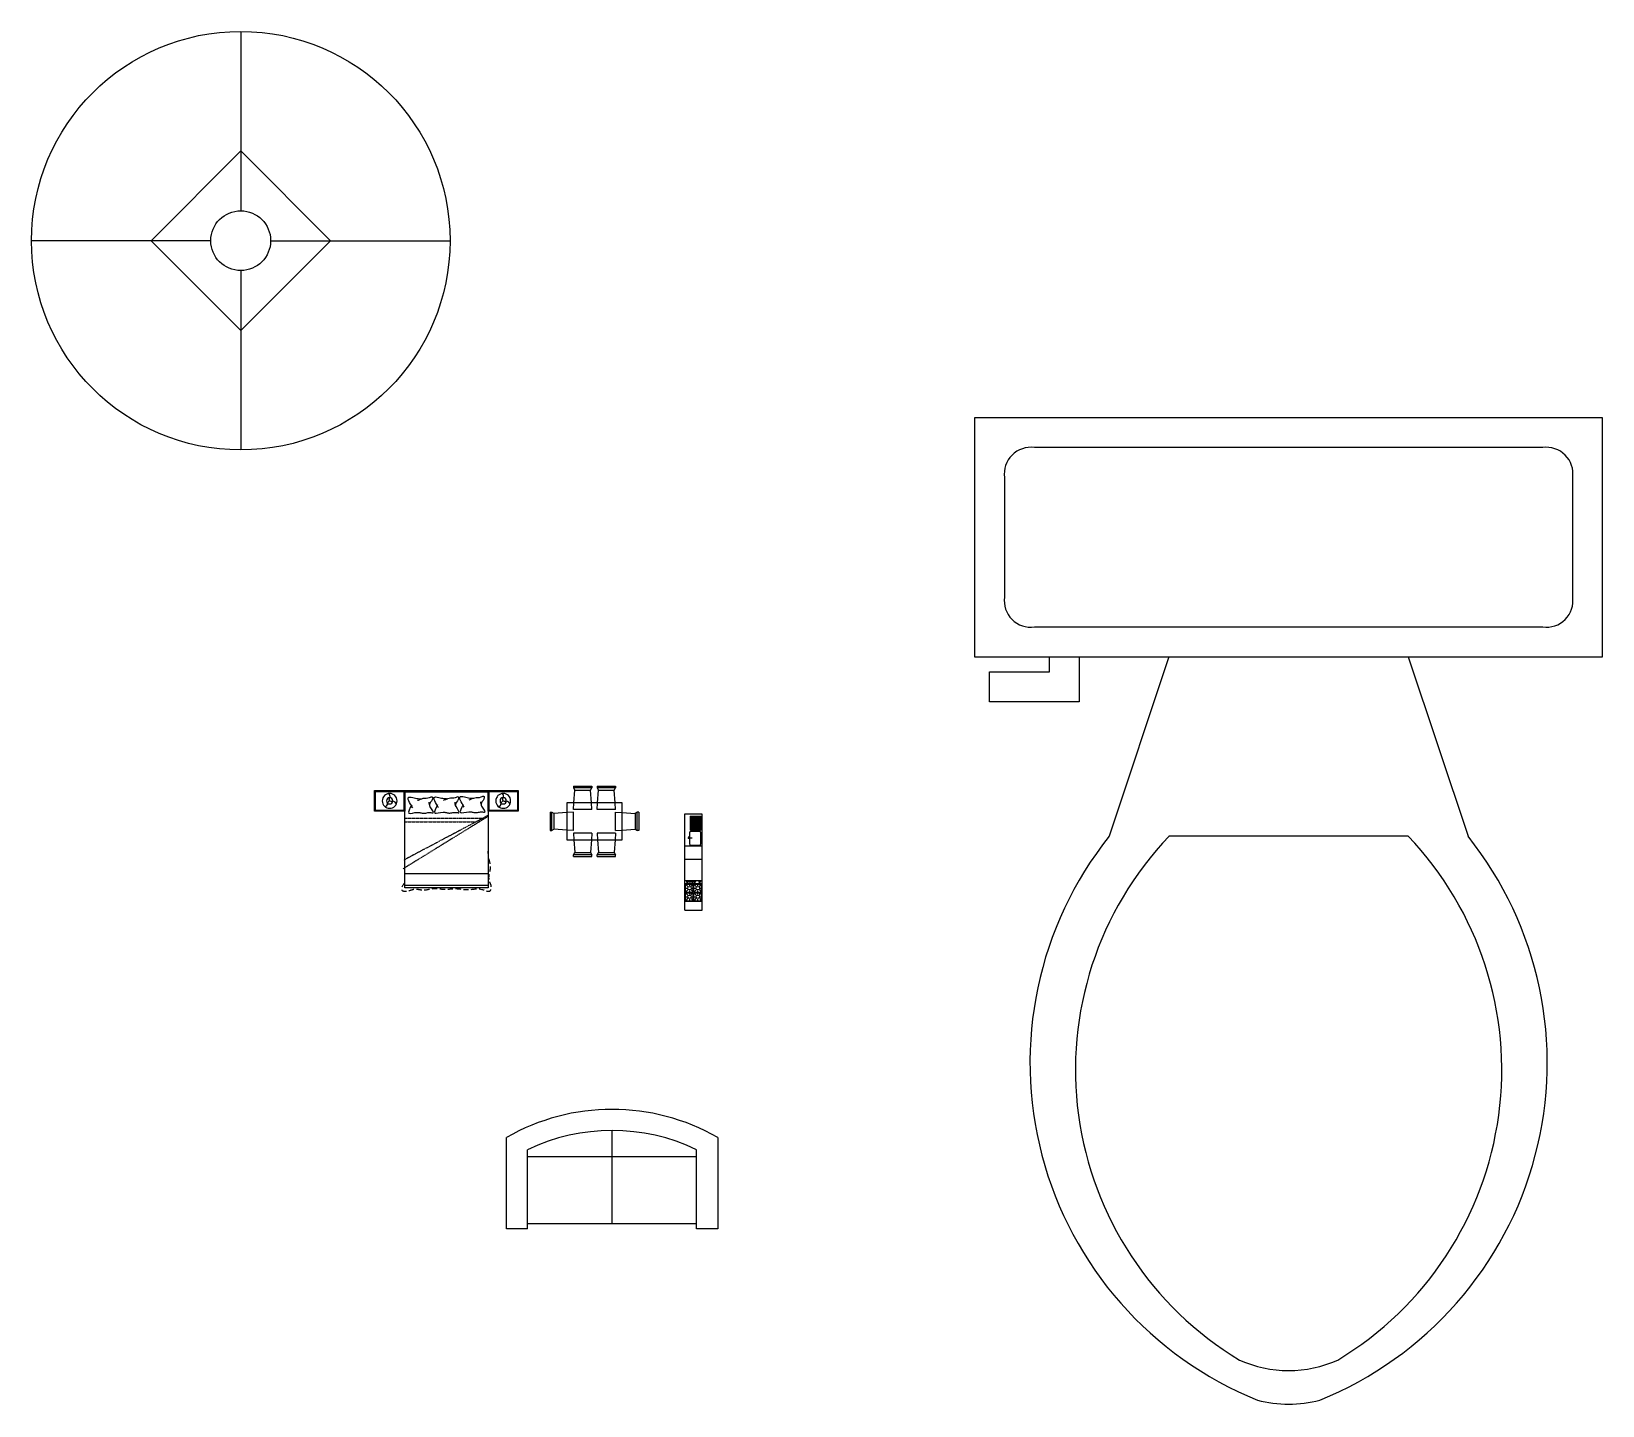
# Model space of a CAD drawing. Header units: inches. Extents: x 934 to 13503, y 40 to 6452.
# Drawn here: x 11986 to 13320, y 1176 to 2344 of the extents above; entities that cross this region are included whole.
import ezdxf

# ---------------------------------------------------------------- set-up
doc = ezdxf.new("R2010")
doc.units = ezdxf.units.IN
doc.linetypes.add('DASHED2', pattern=[0.375, 0.25, -0.125])
doc.linetypes.add('HIDDEN', pattern=[9.525, 6.35, -3.175])
for name, color, linetype in [('FURHATCH', 57, 'Continuous'), ('FURNITURE', 122, 'Continuous'), ('staircase', 190, 'Continuous')]:
    doc.layers.add(name, color=color, linetype=linetype)

# ---------------------------------------------------------------- blocks, each defined once
blk = doc.blocks.new('yq_bed_01')
at = {"linetype": 'Continuous', "ltscale": 1000}
for p, q in [((2100, 900), (0, 900)), ((0, 900), (0, -900)), ((2100, -900), (2100, 900)), ((0, -900), (2100, -900))]:
    blk.add_line(p, q, dxfattribs=at)
at = {"linetype": 'Continuous'}
for points in [[(0, 1550), (0, 900), (450, 900), (450, 1550)], [(0, -900), (0, -1550), (450, -1550), (450, -900)]]:
    blk.add_lwpolyline(points, close=True, dxfattribs=at)
for centre in [(225, 1225), (225, -1225)]:
    blk.add_circle(centre, 160, dxfattribs=at)
at = {"layer": 'FURHATCH', "linetype": 'Continuous', "ltscale": 1000}
for p, q in [((30, 900), (30, -900)), ((1800, -900), (1800, 900)), ((2050, -900), (2050, 900))]:
    blk.add_line(p, q, dxfattribs=at)
at = {"layer": 'FURHATCH', "linetype": 'DASHED2', "ltscale": 0.5}
for p, q in [((540, -900), (1504, 921)), ((560, -900), (1689, 931)), ((600, 900), (600, -782)), ((680, 900), (680, -625))]:
    blk.add_line(p, q, dxfattribs=at)
at = {"layer": 'FURHATCH', "linetype": 'Continuous'}
for points in [[(20, 1530), (20, 920), (430, 920), (430, 1530)], [(20, -920), (20, -1530), (430, -1530), (430, -920)]]:
    blk.add_lwpolyline(points, close=True, dxfattribs=at)
for points in [[(225, 1227, 0.228099), (158, 1225, -0.317646), (66, 1242)], [(346, 1329, -0.398826), (280, 1270, 0.069197), (273, 1269, 0.240714), (225, 1227, -0.240714)], [(300, 1084, -0.414712), (235, 1160, 0.258086), (225, 1227)], [(225, -1223, 0.228099), (158, -1225, -0.317646), (66, -1208)], [(346, -1121, -0.398826), (280, -1180, 0.069197), (273, -1181, 0.240714), (225, -1223, -0.240714)], [(300, -1366, -0.414712), (235, -1290, 0.258086), (225, -1223)]]:
    blk.add_lwpolyline(points, format="xyb", dxfattribs=at)
for centre in [(225, 1227), (225, -1223)]:
    blk.add_circle(centre, 67.5, dxfattribs=at)
at = {"layer": 'FURHATCH', "linetype": 'Continuous', "ltscale": 1000}
for points, knots in [([(376, 729), (270, 795), (112, 892), (156, 710), (179, 623), (180, 565), (181, 528)], [0, 0, 0, 0, 257.192142, 380.388355, 440.188761, 557.045341, 557.045341, 557.045341, 557.045341]), ([(313, 750), (392, 793), (546, 876), (461, 661), (480, 562), (498, 484), (476, 402), (475, 340), (499, 246), (355, 365), (285, 372), (256, 374)], [0, 0, 0, 0, 197.98522, 383.798459, 461.536852, 537.063609, 629.138715, 719.341985, 744.183766, 895.041347, 1000.692483, 1000.692483, 1000.692483, 1000.692483]), ([(213, 622), (206, 601), (192, 561), (153, 477), (178, 400), (123, 302), (210, 290), (256, 366), (322, 366), (343, 366)], [0, 0, 0, 0, 70.314327, 132.712823, 281.06886, 345.030234, 373.143701, 508.899423, 574.349148, 574.349148, 574.349148, 574.349148]), ([(210, 63), (203, 42), (189, 2), (150, -82), (175, -159), (120, -257), (207, -269), (253, -193), (319, -193), (340, -193)], [0, 0, 0, 0, 70.314327, 132.712823, 281.06886, 345.030234, 373.143701, 508.899423, 574.349148, 574.349148, 574.349148, 574.349148]), ([(373, 170), (267, 236), (109, 333), (153, 151), (176, 64), (177, 6), (178, -31)], [0, 0, 0, 0, 257.192142, 380.388355, 440.188761, 557.045341, 557.045341, 557.045341, 557.045341]), ([(309, 191), (389, 234), (543, 317), (458, 102), (477, 3), (495, -75), (472, -157), (472, -219), (496, -313), (352, -194), (282, -187), (253, -185)], [0, 0, 0, 0, 197.98522, 383.798459, 461.536852, 537.063609, 629.138715, 719.341985, 744.183766, 895.041347, 1000.692483, 1000.692483, 1000.692483, 1000.692483]), ([(363, -385), (257, -319), (99, -222), (143, -405), (166, -492), (167, -549), (168, -587)], [0, 0, 0, 0, 257.192142, 380.388355, 440.188761, 557.045341, 557.045341, 557.045341, 557.045341]), ([(300, -364), (379, -321), (533, -238), (448, -453), (467, -553), (485, -631), (463, -712), (462, -774), (486, -868), (342, -750), (272, -743), (243, -740)], [0, 0, 0, 0, 197.98522, 383.798459, 461.536852, 537.063609, 629.138715, 719.341985, 744.183766, 895.041347, 1000.692483, 1000.692483, 1000.692483, 1000.692483]), ([(200, -493), (193, -514), (179, -553), (140, -637), (165, -714), (110, -812), (197, -824), (243, -749), (309, -749), (330, -749)], [0, 0, 0, 0, 70.314327, 132.712823, 281.06886, 345.030234, 373.143701, 508.899423, 574.349148, 574.349148, 574.349148, 574.349148])]:
    blk.add_open_spline(points, degree=3, knots=knots, dxfattribs=at)
at = {"layer": 'FURHATCH', "linetype": 'DASHED2', "ltscale": 451.947922}
blk.add_open_spline([(1992, 900), (2071, 970), (2189, 999), (2167, 789), (2108, 682), (2173, 491), (2091, 272), (2150, 28), (2100, -200), (2173, -484), (2083, -701), (2209, -948), (2066, -979), (1864, -867), (1699, -991), (1474, -909), (1368, -903), (1308, -900)], degree=3, knots=[0, 0, 0, 0, 140.356688, 240.855445, 374.272085, 514.628774, 800.960617, 1037.309606, 1234.977718, 1501.883052, 1872.056655, 1990.732643, 2052.345442, 2125.407537, 2467.000811, 2608.004871, 2786.638856, 2786.638856, 2786.638856, 2786.638856], dxfattribs=at)
blk = doc.blocks.new('yq_dtable_01')
blk.add_lwpolyline([(-600, 400), (600, 400), (600, -400), (-600, -400)], close=True)
at = {"layer": 'FURHATCH', "ltscale": 1000}
for p, q in [((-452, 756), (-452, 723)), ((-57, 756), (-452, 756)), ((-452, 723), (-57, 723)), ((-425, 673), (-451, 723)), ((-57, 723), (-83, 672)), ((-57, 756), (-57, 723)), ((57, 756), (57, 723)), ((452, 756), (57, 756)), ((57, 723), (452, 723)), ((84, 673), (58, 723)), ((452, 723), (425, 672)), ((452, 756), (452, 723)), ((-444, 400), (-425, 675)), ((-82, 675), (-425, 675)), ((-65, 400), (-84, 675)), ((65, 400), (84, 675)), ((427, 675), (84, 675)), ((444, 400), (425, 675)), ((-956, 197), (-923, 197)), ((-956, 197), (-956, -197)), ((-923, 197), (-872, 171)), ((-923, -197), (-923, 197)), ((-600, 190), (-875, 170)), ((-875, 172), (-875, -170)), ((600, 190), (875, 170)), ((923, 197), (872, 171)), ((875, 172), (875, -170)), ((956, 197), (923, 197)), ((923, -197), (923, 197)), ((956, 197), (956, -197)), ((-956, -197), (-923, -197)), ((-873, -170), (-923, -197)), ((-600, -190), (-875, -170)), ((600, -190), (875, -170)), ((873, -170), (923, -197)), ((956, -197), (923, -197)), ((-425, -673), (-451, -723)), ((-444, -400), (-425, -675)), ((-82, -675), (-425, -675)), ((-65, -400), (-84, -675)), ((-57, -723), (-83, -672)), ((84, -673), (58, -723)), ((65, -400), (84, -675)), ((427, -675), (84, -675)), ((444, -400), (425, -675)), ((452, -723), (425, -672)), ((-452, -756), (-452, -723)), ((-452, -723), (-57, -723)), ((-57, -756), (-452, -756)), ((-57, -756), (-57, -723)), ((57, -756), (57, -723)), ((57, -723), (452, -723)), ((452, -756), (57, -756)), ((452, -756), (452, -723))]:
    blk.add_line(p, q, dxfattribs=at)
at = {"layer": 'FURHATCH', "linetype": 'HIDDEN', "ltscale": 357.848833}
for p, q in [((-454, 256), (-444, 400)), ((-55, 256), (-65, 400)), ((55, 256), (65, 400)), ((454, 256), (444, 400)), ((-456, 200), (-600, 190)), ((-456, -200), (-456, 200)), ((-454, 256), (-55, 256)), ((55, 256), (454, 256)), ((456, 200), (600, 190)), ((456, -200), (456, 200)), ((-456, -200), (-600, -190)), ((-454, -256), (-444, -400)), ((-454, -256), (-55, -256)), ((-55, -256), (-65, -400)), ((55, -258), (65, -400)), ((57, -256), (454, -256)), ((454, -256), (444, -400)), ((456, -200), (600, -190))]:
    blk.add_line(p, q, dxfattribs=at)
blk = doc.blocks.new('Lamp - Table')
at = {"linetype": 'Continuous'}
for p, q in [((0, 7), (0, 1)), ((0, 3), (-3, 0)), ((3, 0), (0, 3)), ((-1, 0), (-7, 0)), ((-3, 0), (0, -3)), ((0, -3), (3, 0)), ((1, 0), (7, 0)), ((0, -1), (0, -7))]:
    blk.add_line(p, q, dxfattribs=at)
for radius in [7, 1]:
    blk.add_circle((0, 0), radius, dxfattribs=at)
blk = doc.blocks.new('Toilet - top')
for p, q in [((9.5, -6), (9.5, -2)), ((-8, -8.5), (-8, -8)), ((-7, -8), (-7, -9.5)), ((-4, -8), (-6, -14)), ((4, -8), (6, -14)), ((-10, -8.5), (-8, -8.5)), ((-10, -9.5), (-10, -8.5)), ((-7, -9.5), (-10, -9.5)), ((4, -14), (-4, -14))]:
    blk.add_line(p, q)
blk.add_lwpolyline([(10.5, -8), (10.5, 0), (-10.5, 0), (-10.5, -8)], close=True)
for points in [[(8.5, -1), (-8.5, -1)], [(-9.5, -2), (-9.5, -6)], [(-8.5, -7), (8.5, -7)]]:
    blk.add_lwpolyline(points)
for centre, radius, start, end in [((-8.625, -1.875), 0.884, 81.8699, 188.1301), ((8.625, -1.875), 0.884, 351.8699, 98.1301), ((-8.625, -6.125), 0.884, 171.8699, 278.1301), ((8.625, -6.125), 0.884, 261.8699, 8.1301), ((3.52, -21.58), 12.169, 141.4691, 247.9714), ((4.2, -21.817), 11.329, 136.3677, 238.9468), ((-3.519, -21.58), 12.169, 292.0284, 38.5307), ((-4.2, -21.817), 11.329, 301.053, 43.6321), ((0, -27.876), 4, 245.7318, 294.2682), ((0, -29), 4, 254.8605, 285.1395)]:
    blk.add_arc(centre, radius, start, end)
blk = doc.blocks.new('Sofa - Roundback Loveseat 5 ft.')
at = {"linetype": 'Continuous'}
for p, q in [((0, -32.44198), (0, -5.99998)), ((-24, -33.99998), (-24, -11.46958)), ((-23.9998, -13.38178), (23.99986, -13.38178)), ((24.00004, -33.99998), (24.00004, -11.46958)), ((-24, -32.44198), (24.00004, -32.44198))]:
    blk.add_line(p, q, dxfattribs=at)
for points in [[(-24, -33.99998), (-30, -33.99998), (-30, -7.99998)], [(30.00004, -7.99998), (30.00004, -33.99998), (24.00004, -33.99998)]]:
    blk.add_lwpolyline(points, dxfattribs=at)
for centre, radius, start, end in [((0, -60.24998), 60.24998, 60.13715, 119.8628), ((0, -61.38438), 55.38444, 64.32083, 115.6792)]:
    blk.add_arc(centre, radius, start, end, dxfattribs=at)
blk = doc.blocks.new('КУХ16_3255х580')
for p, q in [((-1709, 290), (-1709, -290)), ((-1304, 192), (-1385, 270)), ((-1329, 140), (-1385, 140)), ((-1310, 82), (-1385, 10)), ((-1385, 10), (-1115, 10)), ((-1250, 270), (-1250, 211)), ((-1250, 57), (-1250, 10)), ((-1115, 270), (-1198, 190)), ((-1115, 10), (-1192, 85)), ((-1115, 140), (-1175, 140)), ((-1115, 270), (-1115, 10)), ((-1014, 192), (-1095, 270)), ((-1039, 140), (-1095, 140)), ((-1020, 82), (-1095, 10)), ((-1095, 10), (-825, 10)), ((-960, 270), (-960, 211)), ((-960, 57), (-960, 10)), ((-825, 270), (-908, 190)), ((-825, 10), (-902, 85)), ((-825, 140), (-885, 140)), ((492, 95), (492, -206)), ((902, 138), (535, 138)), ((945, -206), (945, 95)), ((994, 96), (994, -234)), ((1440, 116), (1014, 116)), ((1227, 100), (1026, 100)), ((1227, 70), (1026, 70)), ((1227, 56), (1026, 56)), ((1227, 26), (1026, 26)), ((1227, 12), (1026, 12)), ((1227, 100), (1428, 100)), ((1227, 70), (1428, 70)), ((1227, 56), (1428, 56)), ((1227, 26), (1428, 26)), ((1227, 12), (1428, 12)), ((1460, 96), (1460, -234)), ((1547, 290), (1547, -290)), ((-1304, -88), (-1385, -10)), ((-1329, -140), (-1385, -140)), ((-1310, -198), (-1385, -270)), ((-1250, -10), (-1250, -69)), ((-1250, -223), (-1250, -270)), ((-1115, -10), (-1198, -90)), ((-1115, -270), (-1192, -195)), ((-1115, -140), (-1175, -140)), ((-1115, -10), (-1115, -270)), ((-1014, -88), (-1095, -10)), ((-1039, -140), (-1095, -140)), ((-1020, -198), (-1095, -270)), ((-960, -10), (-960, -69)), ((-960, -223), (-960, -270)), ((-825, -10), (-908, -90)), ((-825, -270), (-902, -195)), ((-825, -140), (-885, -140)), ((535, -250), (902, -250)), ((1014, -254), (1440, -254)), ((1227, -18), (1026, -18)), ((1227, -32), (1026, -32)), ((1227, -62), (1026, -62)), ((1227, -76), (1026, -76)), ((1227, -106), (1026, -106)), ((1227, -120), (1026, -120)), ((1227, -150), (1026, -150)), ((1227, -164), (1026, -164)), ((1227, -194), (1026, -194)), ((1227, -208), (1026, -208)), ((1227, -238), (1026, -238)), ((1227, -18), (1428, -18)), ((1227, -32), (1428, -32)), ((1227, -62), (1428, -62)), ((1227, -76), (1428, -76)), ((1227, -106), (1428, -106)), ((1227, -120), (1428, -120)), ((1227, -150), (1428, -150)), ((1227, -164), (1428, -164)), ((1227, -194), (1428, -194)), ((1227, -208), (1428, -208)), ((1227, -238), (1428, -238))]:
    blk.add_line(p, q)
for points in [[(-1709, 290), (1547, 290)], [(-1405, 290), (-1405, -290)], [(-1385, 270), (-1385, 10)], [(-1385, 270), (-1115, 270)], [(-1095, 270), (-825, 270)], [(-1095, 270), (-1095, 10)], [(-825, 270), (-825, 10)], [(-805, 290), (-805, -290)], [(-700, 290), (-700, -290)], [(0, -290), (0, 290)], [(450, -290), (450, 290)], [(778, 172), (697, 172)], [(737, 193), (738, 40)], [(-1709, -290), (1535, -290)], [(-1385, -10), (-1385, -270)], [(-1385, -10), (-1115, -10)], [(-1385, -270), (-1115, -270)], [(-1095, -10), (-825, -10)], [(-1095, -10), (-1095, -270)], [(-1095, -270), (-825, -270)], [(-825, -10), (-825, -270)]]:
    blk.add_lwpolyline(points)
for centre, radius in [((-1252, 134), 57.4), ((-962, 134), 57.4), ((-752, 205), 22.9), ((-752, 123), 22.9), ((-752, 40), 22.9), ((-1252, -146), 57.4), ((-962, -146), 57.4), ((-752, -42), 22.9), ((-752, -210), 22.9)]:
    blk.add_circle(centre, radius)
for centre, radius, start, end in [((535, 95), 43.2, 90, 180), ((902, 95), 43.2, 0, 90), ((1014, 96), 20, 90, 180), ((1026, 80), 20, 90, 165.5097), ((1026, 90), 20, 194.4903, 270), ((1026, 36), 20, 90, 165.5097), ((1026, 46), 20, 194.4903, 270), ((1026, -8), 20, 90, 165.5097), ((1428, 80), 20, 14.4903, 90), ((1428, 90), 20, 270, 345.5097), ((1428, 36), 20, 14.4903, 90), ((1428, 46), 20, 270, 345.5097), ((1428, -8), 20, 14.4903, 90), ((1440, 96), 20, 0, 90), ((535, -206), 43.2, 180, 270), ((902, -206), 43.2, 270, 0), ((1014, -234), 20, 180, 270), ((1026, 2), 20, 194.4903, 270), ((1026, -52), 20, 90, 165.5097), ((1026, -42), 20, 194.4903, 270), ((1026, -96), 20, 90, 165.5097), ((1026, -86), 20, 194.4903, 270), ((1026, -140), 20, 90, 165.5097), ((1026, -130), 20, 194.4903, 270), ((1026, -184), 20, 90, 165.5097), ((1026, -174), 20, 194.4903, 270), ((1026, -228), 20, 90, 165.5097), ((1026, -218), 20, 194.4903, 270), ((1428, 2), 20, 270, 345.5097), ((1428, -52), 20, 14.4903, 90), ((1428, -42), 20, 270, 345.5097), ((1428, -96), 20, 14.4903, 90), ((1428, -86), 20, 270, 345.5097), ((1428, -140), 20, 14.4903, 90), ((1428, -130), 20, 270, 345.5097), ((1428, -184), 20, 14.4903, 90), ((1428, -174), 20, 270, 345.5097), ((1428, -228), 20, 14.4903, 90), ((1428, -218), 20, 270, 345.5097), ((1440, -234), 20, 270, 0)]:
    blk.add_arc(centre, radius, start, end)

msp = doc.modelspace()

# ---------------------------------------------------------------- block references
at = {"lineweight": 80}
for name, p, xscale, yscale, zscale in [('Lamp - Table', (12163.316, 2165.786), 25.4, 25.4, 25.4), ('Toilet - top', (13053.424, 2015.38), 25.4, 25.4, 25.4), ('Sofa - Roundback Loveseat 5 ft.', (12478.786, 1427.7), 2.989137558662364, 2.989137558662364, 2.989137558662364)]:
    msp.add_blockref(name, p, dxfattribs=dict(at, xscale=xscale, yscale=yscale, zscale=zscale))
at = {"layer": 'FURNITURE', "color": 0, "lineweight": 80, "xscale": 0.03937007874015748, "yscale": -0.03937007874015748, "zscale": 0.03937007874015748, "rotation": 269.9999999999941}
msp.add_blockref('yq_bed_01', (12338.069, 1698.673), dxfattribs=at)
at = {"layer": 'FURNITURE', "lineweight": 80, "xscale": 0.03937007874015748, "yscale": -0.03937007874015748, "zscale": 0.03937007874015748, "rotation": 179.9999999999941}
msp.add_blockref('yq_dtable_01', (12463.817, 1672.433), dxfattribs=at)
at = {"layer": 'staircase', "color": 0, "xscale": 0.02521549496025661, "yscale": 0.02521549496025661, "zscale": 0.02521549496025661, "rotation": 90}
msp.add_blockref('КУХ16_3255х580', (12547.908, 1639.9), dxfattribs=at)

doc.saveas('drawing.dxf')
